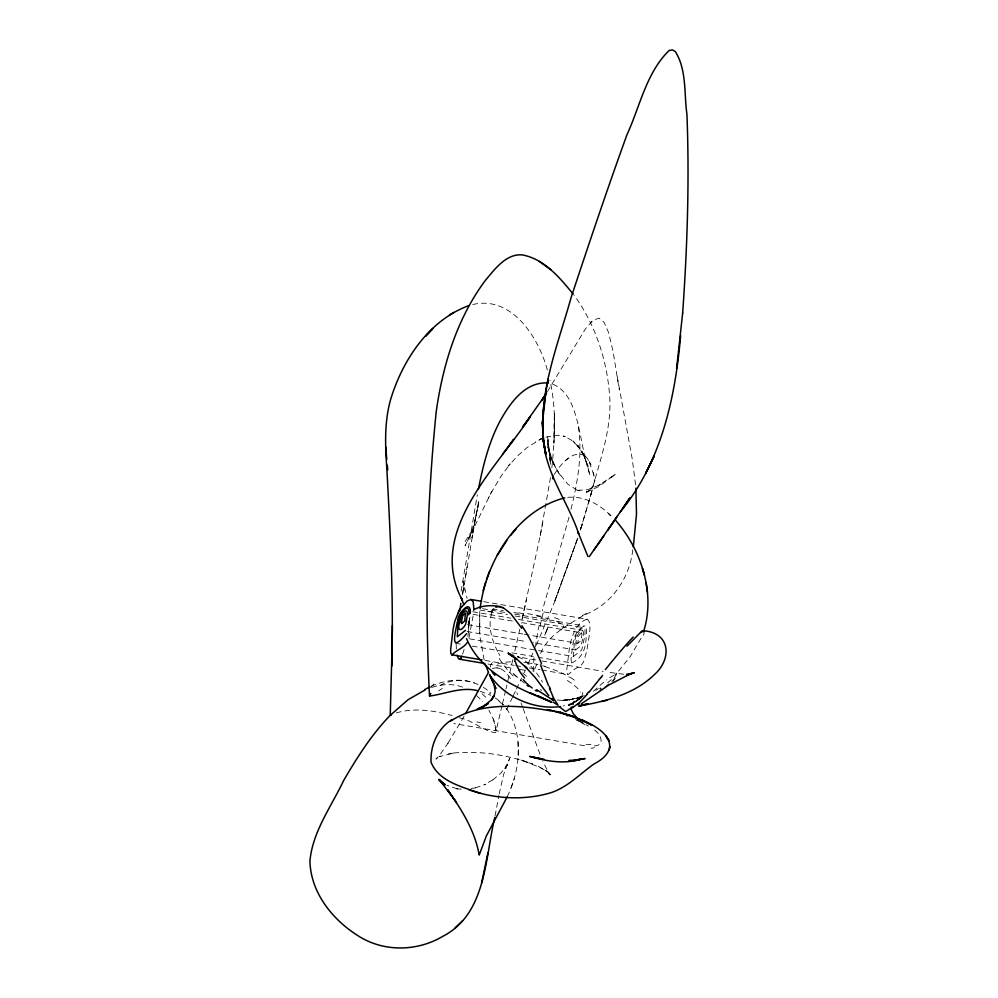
<?xml version="1.0" encoding="UTF-8"?>
<svg xmlns="http://www.w3.org/2000/svg" width="998" height="998" viewBox="0 0 998 998"><rect width="100%" height="100%" fill="white"/><g stroke="black" fill="none" stroke-linecap="round" stroke-linejoin="round"><path stroke-width="0.75" stroke-dasharray="4.99 3.74" d="M469.397 618.573L469.01 625.521L469.472 615.654M467.925 636.475L469.235 621.342M502.031 705.686L496.118 730.598L494.309 721.442L488.908 710.164M582.795 692.462C582.533 699.049 574.836 701.594 570.532 704.962L581.51 696.567L573.014 703.49M468.773 631.821L468.212 621.255M551.857 467.725C554.851 438.708 556.522 408.993 549.948 380.313M506.385 708.418C524.062 734.578 520.357 769.558 507.221 796.803M533.98 657.645L533.032 671.355M462.523 594.833L463.696 583.194L463.908 590.517L463.159 581.21L467.089 598.363M550.497 477.58L540.18 535.889L521.206 623.139M461.138 591.103L477.318 494.746M469.908 617.138L468.224 627.617M535.315 647.078L538.671 626.532M462.76 593.61L475.51 517.75L478.84 502.605L472.441 532.895M465.205 578.466L467.052 566.689M472.565 534.778L472.029 537.797L478.628 501.295M495.058 815.89L498.9 795.394M540.18 535.889L542.974 521.542M499.162 793.959L503.541 774.697L509.704 758.468L504.901 768.585L507.695 764.543L500.821 773.176L492.288 780.399L493.761 779.263L484.155 784.765L485.727 784.228L473.751 788.445L475.572 787.834L471.068 788.52M632.769 549.761C629.451 579.127 610.776 605.811 582.333 615.616L586.225 613.708C568.922 624.885 545.794 635.102 539.431 656.871M522.216 618.698L526.52 599.636M519.858 629.052L514.182 653.752M512.835 659.516L505.961 689.007M505.599 690.529L502.393 704.164M571.031 509.155C577.879 481.136 583.181 451.707 577.58 422.977M569.022 517.238L542.326 610.689M475.522 517.75L472.316 529.838L465.08 545.819L491.864 491.315L488.533 497.902M468.96 638.046L473.114 615.729A16.205 2.246 -80.4 0 0 473.464 612.834M590.666 495.382C598.538 464.02 611.1 432.758 609.878 399.899C607.844 362.648 596.205 325.66 574.187 295.371M580.948 528.291L592.475 489.22L580.025 531.098M464.145 649.399L462.174 655.374M577.73 538.109L554.327 602.33L577.418 539.132L554.738 601.582L535.352 647.54M491.827 612.934C487.336 626.47 492.214 641.078 498.501 653.216M511.101 787.796L514.444 778.19M536.874 664.019L534.167 670.594M506.136 708.617L506.872 709.216M524.212 672.652L525.447 669.858M527.93 664.281L532.882 653.116M506.759 709.441L512.573 697.178M513.221 695.818L515.804 690.366L517.663 694.633M516.453 689.007L521.63 678.104M641.065 638.246L630.437 656.26L616.789 673.276M490.954 493.124L501.458 475.559L510.252 463.858L508.169 466.103L518.461 455.088L526.994 447.64L541.166 438.846L535.701 441.715M554.152 474.512C560.564 464.856 572.253 449.063 585.377 455.849L584.042 454.863L587.348 458.469L590.953 464.943L588.72 460.29L594.334 476.508L593.448 472.753L594.721 481.161L594.845 479.801L592.899 486.737L586.55 492.126L588.957 491.091L586.812 492.002M464.12 716.127L446.954 744.882L448.065 743.136L438.995 756.072L435.889 759.066L440.268 756.06L439.207 756.646L454.265 752.904L445.844 754.413M465.13 541.627L472.965 528.74M572.166 704.763L573.538 702.604M547.453 391.565L585.552 328.679L592.962 320.383L599.012 318.1L604.089 322.279L608.543 332.484L613.196 352.045L619.134 389.27M591.976 488.047L592.675 487.261L590.903 489.232M613.97 678.228L616.914 673.625L607.52 678.865M591.452 321.743L590.329 322.853M561.15 629.938L563.708 626.969L563.371 625.047L555.849 620.893M611.524 477.431L615.467 474.087L599.162 486.375L587.311 491.789M565.467 460.614L568.199 458.494M614.057 475.235L598.089 485.664L602.443 483.257M578.64 699.61L580.911 698.076L578.478 699.698M598.476 688.645L595.756 690.354M577.505 700.371L568.436 705.611L577.505 700.371L570.569 703.815L563.359 705.985M574.411 702.155L579.938 699.037M492.438 668.697C500.634 665.017 508.344 673.962 511.375 680.624M439.881 685.564C451.495 679.064 466.153 678.727 478.104 684.566M599.062 485.115L587.56 489.731L577.505 490.33L580.636 490.642L578.079 490.392L579.663 490.754L576.42 489.906L579.152 490.617M431.074 686.3C444.509 680.224 460.303 677.904 474.424 683.044M581.909 697.253L573.588 701.282L573.538 704.975M543.336 438.047L540.068 439.419L544.135 437.71M524.212 634.254L577.705 643.336L580.749 640.966L581.984 634.354L581.547 632.769L521.942 622.652M576.782 698.438L584.554 695.531M568.735 700.085L581.597 696.616M396.331 712.909C414.519 707.432 434.155 710.601 452.106 715.504M545.869 437.149L557.183 435.253L565.255 436.625L563.508 435.964L571.031 439.893L577.954 446.069L572.977 441.004L579.451 448.514L585.177 457.907L577.929 445.532L583.481 455.213L588.196 466.515L582.021 450.884L586.537 462.473L590.067 475.422C581.797 451.969 581.11 426.283 571.268 403.379C566.926 394.397 559.841 385.54 549.636 383.307M431.934 687.36C442.114 684.017 453.554 683.331 463.596 687.547M577.318 698.151L561.425 700.434L569.621 699.897L561.425 700.434M472.765 304.552C512.448 294.884 539.893 339.47 547.765 371.78M569.097 699.922L577.455 698.188M594.359 745.868C606.46 745.668 600.122 731.846 592.251 728.852M505.662 662.198L511.013 661.761M586.986 619.184C578.104 622.041 573.488 632.033 571.143 640.454A15.756 2.183 -80.4 0 0 569.259 649.149L566.802 669.159L566.914 672.926L568.199 674.511L574.973 668.934L580.923 665.566L583.481 662.098L586.749 651.095L589.269 635.439A16.205 2.246 -80.4 0 0 589.955 627.655L589.606 622.49L587.697 619.346L483.057 601.557M581.547 632.769L578.653 635.926L577.817 643.348M453.853 752.979C480.487 750.671 507.52 754.862 532.595 763.981L520.682 759.877L539.918 767.437L547.391 771.641L545.395 770.456L550.759 774.81L546.804 770.481L549.711 774.847L542.912 761.611M567.687 497.341C584.741 495.744 600.958 504.951 612.198 517.164L608.693 513.77L612.884 517.688M461.226 789.106L456.859 788.869L459.08 789.455L447.079 785.414M623.738 674.236L609.379 672.403M557.346 700.01L561.974 700.396M492.189 609.167L503.354 610.452M584.566 745.731L453.841 723.562M575.572 649.935L581.198 645.556L583.256 636.075A5.751 0.798 -80.4 0 0 583.493 633.318C583.493 626.295 576.57 634.778 576.819 637.859A5.601 0.773 -80.4 0 0 576.145 640.953L575.572 649.935L532.782 642.675M573.438 656.484L581.722 650.035L584.741 636.1A8.471 1.173 -80.4 0 0 585.102 632.033C585.102 621.717 574.898 634.179 575.272 638.72A8.233 1.135 -80.4 0 0 574.287 643.273L573.438 656.484L536.762 650.259M571.567 662.959C581.946 658.643 586.25 648.076 586.063 636.836A10.853 1.497 -80.4 0 0 586.512 631.622C586.512 618.398 573.438 634.379 573.925 640.192A10.554 1.46 -80.4 0 0 572.652 646.03L571.006 659.429L571.567 662.959L539.469 657.52M517.862 656.821L523.401 659.279L530.874 665.866M527.268 662.709L534.342 663.907M482.608 608.693L507.059 612.847M514.706 614.144L585.003 626.07M480.001 610.065L507.508 614.743M515.143 616.028L583.917 627.705M472.653 611.699L510.864 618.186M518.511 619.471L582.695 630.362M473.04 614.356L515.829 621.617M467.663 624.661L522.678 634.004M467.064 631.522L526.67 641.639M469.509 638.845L535.227 649.997M455.412 643.261L463.06 644.558M472.229 646.118L505.849 651.819M511.962 652.854L533.356 656.484M535.764 659.915L517.363 656.796L519.521 657.195M541.902 660.963L603.241 671.367M485.103 660.439L514.145 665.367M515.679 665.616L521.792 666.652M529.427 667.949L540.13 669.77M541.652 670.032L567.637 674.436M487.997 664.044L513.646 668.386M519.684 669.409L525.721 670.444M536.986 616.053L549.199 618.847M500.173 668.623L496.942 667.824M480.213 691.277L490.854 695.332M544.821 666.489L558.83 671.592A55.09 14.271 14 0 1 567.438 675.995L569.546 677.255M459.454 717.836C472.266 719.995 482.82 730.761 495.208 732.719A25.362 5.938 60.3 0 0 496.243 730.785M566.028 715.541L568.049 716.277M577.019 490.068L567.912 484.279L557.82 471.68L560.988 476.308M576.595 719.945L580.624 721.729M578.84 720.805L583.032 722.714M575.734 719.583L579.489 721.379M578.74 720.805L584.965 724.049M580.799 722.14L585.502 725.097L583.231 723.438M538.159 766.215L547.391 771.641M586.088 724.735L588.321 726.095M483.306 687.285L490.891 692.5M495.108 697.814L499.624 701.145M513.97 674.311L528.878 686.824M526.52 685.189L528.316 686.449M476.545 695.481L482.807 701.731M516.602 676.918L512.261 672.49M502.019 703.328L503.379 704.763M502.156 703.54L503.204 704.813M558.843 473.177L550.16 456.71L556.148 468.761L549.075 453.129L553.778 464.407L547.79 446.73L550.572 457.383L547.503 443.885L551.345 459.329L550.385 456.311M521.006 702.941L522.603 707.158M523.127 708.568L540.704 756.172M493.336 718.884L496.118 730.598M484.142 659.778L479.739 635.664L479.764 611.425L479.589 632.557M549.686 454.127L547.391 440.081L549.91 455.45L547.615 436.176L549.985 460.103M550.135 461.251L550.646 464.332M617.251 376.645L632.32 459.529L635.813 486.75M549.798 457.895L550.272 461.238L548.975 449.761M456.36 649.099L456.198 644.459M518.236 755.673L517.987 739.755M590.978 744.496A93.625 13.223 18.9 0 1 585.976 744.271M594.521 747.627A70.134 9.331 18.1 0 1 590.978 748.176M480.562 722.452A81.537 6.2 3 0 1 476.795 722.016M490.442 667.038A77.707 20.733 15 0 1 492.438 662.56M497.391 664.119A54.616 14.721 9.7 0 1 505.624 662.185M523.9 662.423A40.594 12.65 12.1 0 1 527.331 662.847M534.354 663.782A40.581 12.874 12.4 0 1 537.922 664.556M542.625 665.741A40.581 12.874 12.4 0 1 544.933 666.39M570.27 677.305A70.746 17.777 14.6 0 1 575.497 681.048M567.313 680.499A80.801 19.898 15 0 1 580.512 692.001M601.981 677.043A76.459 17.976 -41.6 0 1 598.488 679.376M615.479 677.954A79.578 39.134 -60 0 1 600.023 690.179M616.739 673.114A64.571 30.713 -58.5 0 1 614.955 674.96M644.122 632.183A52.233 5.377 -54.7 0 1 643.411 635.19M614.531 679.326A50.636 12.737 -40.9 0 1 612.822 681.871M593.511 691.29A41.966 6.512 -46.3 0 1 606.896 679.763M611.375 679.551A16.579 1.896 -38.6 0 1 607.67 682.757M526.445 676.307A76.459 33.184 57.2 0 1 518.137 668.473M513.246 675.97A79.578 55.439 74.6 0 1 498.364 657.058M499.911 655.499A64.571 43.987 73 0 1 498.601 653.129M491.44 612.098A52.233 18.014 72.3 0 1 494.185 608.306M540.654 689.231A50.636 1.871 61.7 0 1 541.39 690.604M530.899 666.34A41.966 15.681 63 0 1 542.538 682.145M482.046 693.772A49.501 8.134 39.6 0 1 486.525 697.964M489.432 692.911A52.919 24.451 23 0 1 490.729 693.947M430.6 687.809A53.643 27.258 5.7 0 1 434.367 683.63M498.863 701.107A55.776 17.278 15.4 0 1 501.333 703.266M438.708 690.853A46.395 12.625 -19.5 0 1 442.289 688.433M518.686 612.859A46.681 2.507 9.2 0 1 525.335 613.982M513.945 612.56A44.112 2.682 9.2 0 1 518.249 613.246M487.685 611.475A73.39 18.014 13.1 0 1 495.831 612.223M540.068 626.507A61.265 12.949 -77.8 0 1 543.386 612.173M534.055 671.043A26.871 1.909 -75.3 0 1 533.793 671.442M554.501 617.662A73.415 19.611 -1.2 0 1 560.639 620.107M527.543 613.645A44.087 3.792 8.6 0 1 540.542 616.128M554.389 413.696L553.902 443.249L554.389 413.696M582.208 524.337L580.287 530.25L582.208 524.337M546.592 630.574L544.484 635.788L548.364 626.282L546.592 630.574M589.344 490.517L586.55 492.114L589.344 490.517M584.391 695.581L577.094 698.263L584.404 695.618"/><path stroke-width="1.5" d="M392.052 650.185C393.262 589.606 390.043 529.09 386.837 468.623C385.178 445.071 384.168 420.869 391.091 397.99C403.13 359.355 429.165 320.258 468.536 305.725M391.84 666.09L392.389 625.484M392.152 643.76L390.23 715.404L391.478 714.88M469.06 789.855L469.285 789.929C495.37 798.986 524.299 800.67 550.884 792.724C567.525 787.26 579.826 774.099 593.76 764.131C623.263 748.525 607.108 730.324 582.57 720.282L591.727 725.134L572.864 716.227L547.341 709.578L561.911 712.772M571.405 707.021L571.268 709.366L573.064 713.408L577.917 718.922M682.644 313.21L682.657 313.11C687.335 246.968 689.481 180.551 686.936 114.259C683.954 93.7 686.911 69.922 675.309 51.559L672.403 49.9L669.122 50.511C646.305 72.617 639.93 106.611 627.018 134.618C607.42 188.61 589.157 243.088 571.081 297.604C557.121 347.965 534.367 401.159 545.968 454.414L543.037 438.771L542.513 422.092L546.218 389.282L543.012 412.835L543.199 410.964L542.463 423.501L543.137 439.519L545.632 453.728L543.099 438.808M552.954 477.144L552.805 478.778L552.568 475.11M682.657 313.11L676.594 368.561M458.444 612.934L458.743 610.402M680.636 335.515C675.284 397.903 661.212 462.511 620.269 511.887M480.125 608.481C486.101 561.263 516.602 510.402 564.768 497.84M633.306 546.929L636.499 514.082L635.901 488.109M494.783 817.399C484.941 858.505 486.325 914.006 442.675 936.398C416.777 951.818 382.82 952.142 357.446 935.363C332.022 919.22 310.615 892.187 309.929 861C312.623 831.421 331.423 806.446 343.749 780.311C357.272 757.282 371.58 734.503 390.293 715.267L408.145 699.648L425.111 689.93M545.744 392.114L548.226 379.015L547.603 382.309M478.454 488.958C482.957 466.153 488.558 443.237 499.312 422.466C509.254 404.053 524.773 381.136 548.451 383.007M481.66 882.931L487.922 852.716M465.916 623.239L467.101 616.377A5.751 0.798 -80.4 0 0 467.338 613.608C467.338 606.597 460.415 615.067 460.664 618.161A5.601 0.773 -80.4 0 0 459.991 621.255C456.074 632.495 461.899 631.148 465.629 624.311M485.552 582.308L483.132 590.741M643.523 631.684C650.172 611.25 648.925 588.845 642.462 568.548L644.521 575.547M608.942 750.359L610.364 746.616M489.544 571.268L486.463 579.526M466.577 633.705C456.248 645.606 451.67 647.927 456.498 626.32A10.554 1.46 -80.4 0 1 457.77 620.494C457.284 614.668 470.37 598.7 470.357 611.924A10.853 1.497 -80.4 0 1 470.295 613.458M461.849 656.197L460.864 658.169M507.221 796.803L486.363 835.937L479.202 855.074C475.036 830.773 461.488 809.503 447.553 789.668L456.51 802.542L439.045 779.288L444.621 785.264L438.958 779.725L445.008 784.44M450.772 721.005C479.427 702.243 517.95 704.7 550.335 710.838M465.567 630.324L457.284 636.774L458.132 623.563A8.233 1.135 -80.4 0 1 459.117 619.022C458.743 614.481 468.948 602.019 468.948 612.335A8.471 1.173 -80.4 0 1 468.773 614.88M467.326 642.388C463.758 648.014 456.56 649.947 452.044 654.813L450.759 653.228L450.647 649.449L453.104 629.451A15.756 2.183 -80.4 0 1 454.988 620.744L459.829 609.029L467.139 601.033L470.831 599.474L481.535 601.295M465.592 713.57L488.533 672.34M573.451 706.696L565.641 711.586L559.903 707.183M497.291 555.362L506.834 540.517M546.63 392.825L541.652 400.447L545.12 395.395M623.363 507.533L629.788 497.952L607.907 529.988L616.103 518.162M617.363 516.128L589.294 556.597M546.093 393.948L522.964 426.657L530.35 416.565C496.517 468.224 425.859 532.583 462.411 600.334L461.151 597.453L463.658 604.326M599.212 542.538L604.152 535.452M593.997 549.96L599.648 541.926M510.003 444.409L513.658 439.407L502.406 454.439M602.58 675.434L588.783 692.475M516.191 528.703L510.664 535.39M515.355 657.52L514.644 661.375M586.986 694.596L579.327 702.704L572.603 707.682M626.969 646.193L642.013 630.923M433.294 328.117L425.61 336.139L432.159 329.328M478.279 708.73L483.855 706.359L476.957 709.441L488.097 703.64L481.61 707.906L491.39 699.885L494.272 695.469L491.415 699.922L494.272 695.194L495.183 691.053L494.347 686.137M455.213 927.716L462.523 920.855M452.156 719.508C437.685 728.216 430.163 745.743 431.061 762.223C438.671 781.609 462.81 787.085 480.549 793.385M581.248 703.902L608.78 685.065L631.472 673.288M579.327 703.453L577.667 704.638L578.915 703.977M449.549 315.006L453.741 312.411M424.749 689.568L429.776 686.861M626.532 675.496L634.341 672.714L628.553 674.236M474.624 609.254C482.745 605.2 491.814 605.05 500.609 606.609M578.615 706.172L588.246 703.715L579.514 705.923C606.447 701.282 634.541 694.009 654.688 674.336C672.103 658.755 670.594 632.27 642.787 630.724M601.619 701.469L606.971 700.222M576.57 759.852L585.09 758.555L573.875 760.601L582.009 758.917C564.706 764.48 546.667 761.349 529.689 756.409L539.706 758.605M560.539 706.547C534.042 710.127 504.015 696.978 489.494 674.536L495.919 688.433L490.43 676.794M626.669 674.224L630.961 673.8M568.922 760.414L575.147 760.064M457.171 655.212L458.282 658.281L459.691 659.167A26.746 4.84 -87.7 0 0 460.864 658.331M544.047 759.266L533.468 757.22M451.483 654.738L482.046 659.915M459.329 659.179L484.978 663.533M478.154 690.803C461.637 686.337 445.258 694.072 429.489 696.043C424.849 601.158 426.558 505.974 436.251 411.45C442.813 365.031 456.997 318.549 485.24 280.563C494.521 269.635 505.649 253.904 521.767 254.839C543.91 258.544 559.853 277.731 573.214 294.173M470.831 599.474L473.127 601.619L473.801 607.944A16.205 2.246 -80.4 0 1 473.688 610.24M513.671 655.698L508.855 653.927L517.563 659.878L527.331 668.685L524.786 666.202L535.215 677.555L548.75 695.643M571.679 715.903L572.864 716.227L559.816 712.273L582.919 720.419M551.794 702.268L537.435 695.681L550.958 701.844C518.349 688.832 481.286 673.176 466.528 638.608M529.501 692.55L535.914 695.144M502.743 607.295L510.789 613.683L521.804 628.341M443.324 783.418L440.817 782.095L445.133 784.727M536.712 689.693L553.566 700.546L552.081 698.326M512.797 656.185L508.032 653.016L516.989 659.104M553.304 702.218L558.069 705.224L553.715 698.363L549.461 688.221M539.357 261.426L550.684 269.635M614.98 519.646C628.59 535.04 638.732 553.616 643.935 573.538M606.123 736.25L609.104 740.84L605.761 735.663M540.529 664.905L548.501 685.638M587.934 556.46L577.967 532.071L578.715 533.893C569.621 506.348 551.882 482.234 545.444 453.803L543.137 438.945M485.589 664.868L488.396 672.253M647.44 592.113L646.093 582.757M385.702 447.067L386.787 459.217M387.324 465.23L387.735 469.858M494.908 675.322A77.707 20.733 15 0 1 492.176 671.953M641.003 632.458A52.233 5.377 -54.7 0 1 643.922 631.472M605.349 669.621A89.371 6.824 -52.9 0 1 633.194 637.011M588.358 692.25A91.791 17.914 -49.4 0 1 586.612 694.309M600.621 688.358A25.898 5.364 -36.3 0 1 600.11 688.707M495.856 607.258A52.233 18.014 72.3 0 1 502.867 607.957M521.892 625.758A89.371 28.243 70.7 0 1 541.577 663.845M549.387 686.636A91.791 3.942 69.3 0 1 550.472 689.568M518.935 669.633A16.579 5.19 55.4 0 1 515.504 662.073M524.536 677.954A25.898 10.142 51.9 0 1 518.598 669.621M532.221 687.984A19.349 6.425 51.1 0 1 523.139 679.563M537.635 690.653A20.509 3.081 46.9 0 1 535.252 690.379M429.751 695.88A23.079 4.229 -35.4 0 1 430.862 693.598M459.978 610.526A61.726 1.385 -83.3 0 1 460.839 603.266M461.388 622.615L461.662 623.638L464.744 620.893L465.405 613.059L462.648 615.828L461.388 622.615M542.513 422.092L543.399 440.929L542.513 422.092M654.251 455.886L645.669 473.376L654.251 455.886"/></g></svg>
